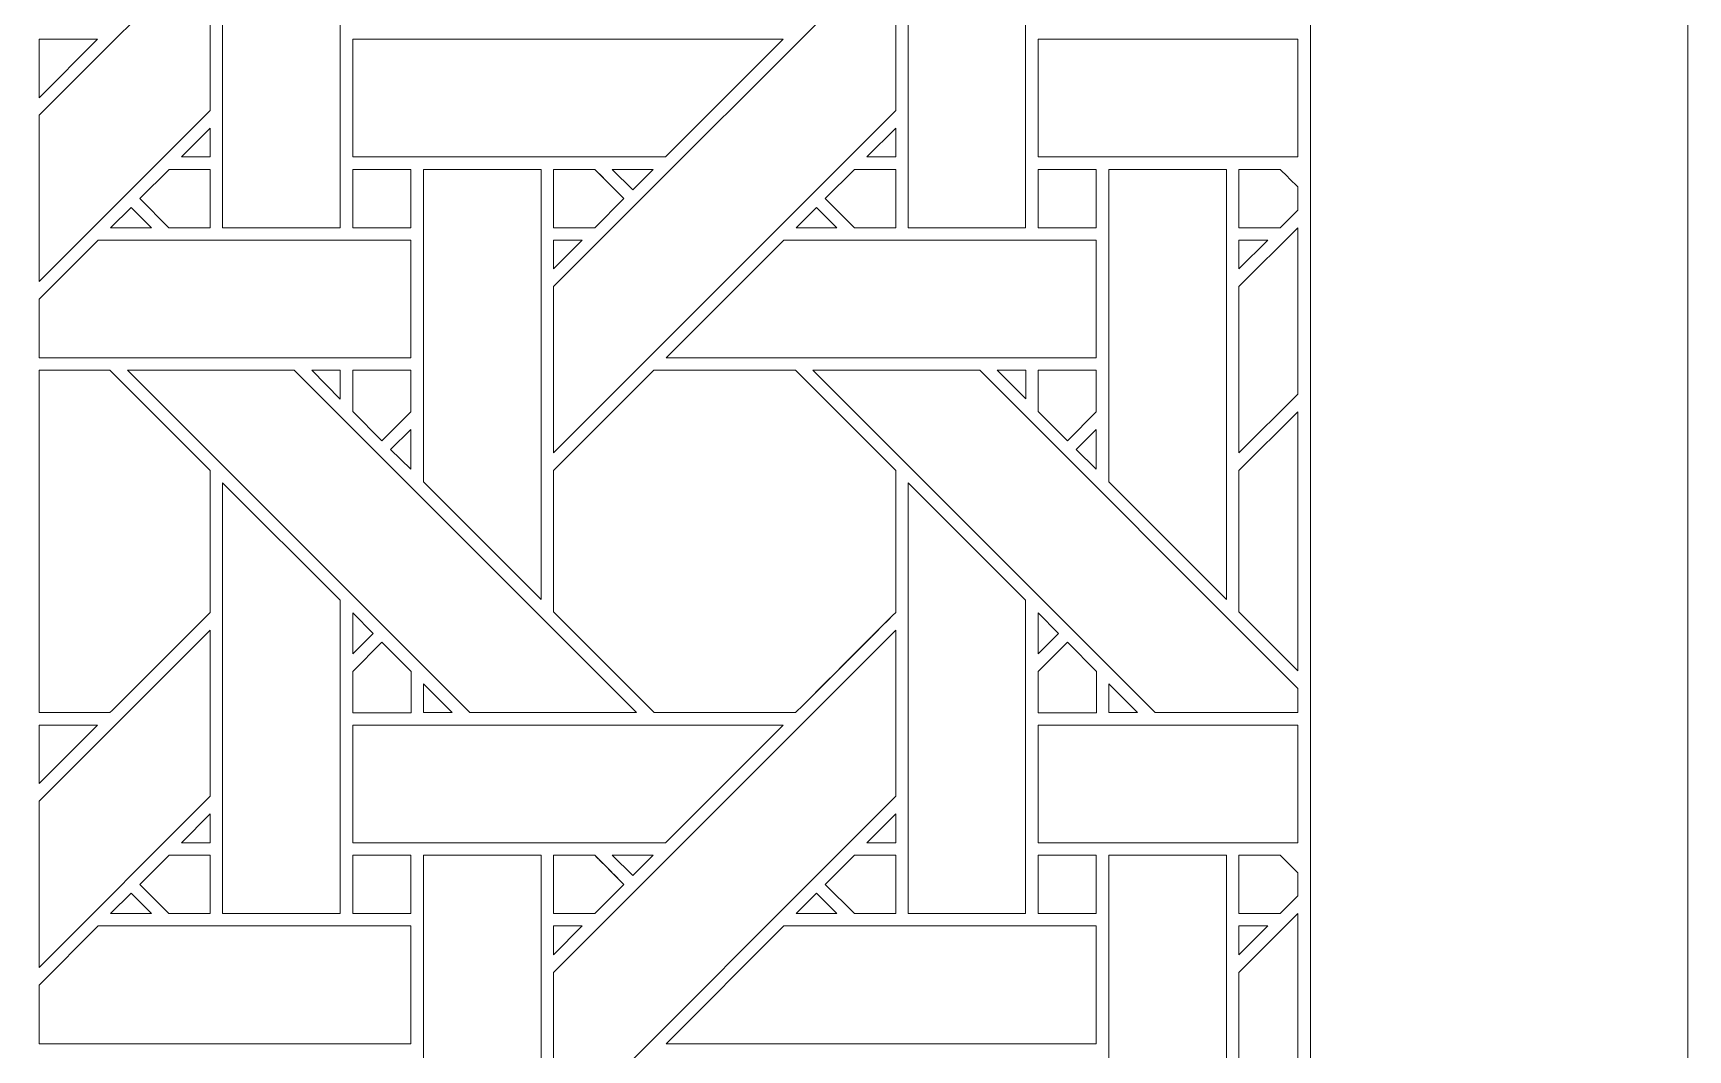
# Model space of a CAD drawing. Header units: inches. Extents: x 4.9 to 19.9, y 3.1 to 15.1.
# Drawn here: x 17.593 to 19.883, y 6.02 to 7.426 of the extents above; entities that cross this region are included whole.
import ezdxf

# ---------------------------------------------------------------- set-up
doc = ezdxf.new("R2010")
doc.units = ezdxf.units.IN
doc.header["$MEASUREMENT"] = 0
doc.layers.add('Design', color=7, linetype='Continuous', lineweight=0)

msp = doc.modelspace()

# ---------------------------------------------------------------- linework, layer by layer
at = {"layer": 'Design'}
for points, knots in [([(4.8829, 15.0948), (4.8829, 15.0948), (4.8829, 3.0948), (4.8829, 3.0948), (4.8829, 3.0948), (19.8829, 3.0948), (19.8829, 3.0948), (19.8829, 3.0948), (19.8829, 15.0948), (19.8829, 15.0948), (19.8829, 15.0948), (4.8829, 15.0948), (4.8829, 15.0948)], [0, 0, 0, 0, 1, 1, 1, 2, 2, 2, 3, 3, 3, 4, 4, 4, 4]), ([(5.4052, 14.5679), (5.4052, 14.5679), (5.4052, 3.6216), (5.4052, 3.6216), (5.4052, 3.6216), (19.3605, 3.6216), (19.3605, 3.6216), (19.3605, 3.6216), (19.3605, 14.5679), (19.3605, 14.5679), (19.3605, 14.5679), (5.4052, 14.5679), (5.4052, 14.5679)], [0, 0, 0, 0, 1, 1, 1, 2, 2, 2, 3, 3, 3, 4, 4, 4, 4]), ([(17.8548, 7.157), (17.8548, 7.157), (17.8548, 7.7528), (17.8548, 7.7528), (17.8548, 7.7528), (18.0176, 7.5906), (18.0176, 7.5906), (18.0176, 7.5906), (18.0176, 7.157), (18.0176, 7.157), (18.0176, 7.157), (17.8548, 7.157), (17.8548, 7.157)], [0, 0, 0, 0, 1, 1, 1, 2, 2, 2, 3, 3, 3, 4, 4, 4, 4]), ([(18.8036, 7.157), (18.8036, 7.157), (18.8036, 7.7528), (18.8036, 7.7528), (18.8036, 7.7528), (18.9663, 7.5906), (18.9663, 7.5906), (18.9663, 7.5906), (18.9663, 7.157), (18.9663, 7.157), (18.9663, 7.157), (18.8036, 7.157), (18.8036, 7.157)], [0, 0, 0, 0, 1, 1, 1, 2, 2, 2, 3, 3, 3, 4, 4, 4, 4]), ([(17.8377, 7.5492), (17.8377, 7.5492), (17.8377, 7.3192), (17.8377, 7.3192), (17.8377, 7.3192), (17.6009, 7.0824), (17.6009, 7.0824), (17.6009, 7.0824), (17.6009, 7.3125), (17.6009, 7.3125), (17.6009, 7.3125), (17.8377, 7.5492), (17.8377, 7.5492)], [0, 0, 0, 0, 1, 1, 1, 2, 2, 2, 3, 3, 3, 4, 4, 4, 4]), ([(18.7864, 7.3192), (18.7864, 7.3192), (18.3128, 6.8455), (18.3128, 6.8455), (18.3128, 6.8455), (18.3128, 7.0756), (18.3128, 7.0756), (18.3128, 7.0756), (18.7864, 7.5492), (18.7864, 7.5492), (18.7864, 7.5492), (18.7864, 7.3192), (18.7864, 7.3192)], [0, 0, 0, 0, 1, 1, 1, 2, 2, 2, 3, 3, 3, 4, 4, 4, 4]), ([(17.6009, 7.3367), (17.6009, 7.3367), (17.6009, 7.4177), (17.6009, 7.4177), (17.6009, 7.4177), (17.6819, 7.4177), (17.6819, 7.4177), (17.6819, 7.4177), (17.6009, 7.3367), (17.6009, 7.3367)], [0, 0, 0, 0, 1, 1, 1, 2, 2, 2, 3, 3, 3, 3]), ([(18.4679, 7.255), (18.4679, 7.255), (18.0349, 7.255), (18.0349, 7.255), (18.0349, 7.255), (18.0349, 7.4177), (18.0349, 7.4177), (18.0349, 7.4177), (18.6306, 7.4177), (18.6306, 7.4177), (18.6306, 7.4177), (18.4679, 7.255), (18.4679, 7.255)], [0, 0, 0, 0, 1, 1, 1, 2, 2, 2, 3, 3, 3, 4, 4, 4, 4]), ([(19.3429, 7.255), (19.3429, 7.255), (18.9836, 7.255), (18.9836, 7.255), (18.9836, 7.255), (18.9836, 7.4177), (18.9836, 7.4177), (18.9836, 7.4177), (19.3429, 7.4177), (19.3429, 7.4177), (19.3429, 7.4177), (19.3429, 7.255), (19.3429, 7.255)], [0, 0, 0, 0, 1, 1, 1, 2, 2, 2, 3, 3, 3, 4, 4, 4, 4]), ([(17.8377, 7.2948), (17.8377, 7.2948), (17.8377, 7.255), (17.8377, 7.255), (17.8377, 7.255), (17.7979, 7.255), (17.7979, 7.255), (17.7979, 7.255), (17.8377, 7.2948), (17.8377, 7.2948)], [0, 0, 0, 0, 1, 1, 1, 2, 2, 2, 3, 3, 3, 3]), ([(18.7864, 7.2948), (18.7864, 7.2948), (18.7864, 7.255), (18.7864, 7.255), (18.7864, 7.255), (18.7467, 7.255), (18.7467, 7.255), (18.7467, 7.255), (18.7864, 7.2948), (18.7864, 7.2948)], [0, 0, 0, 0, 1, 1, 1, 2, 2, 2, 3, 3, 3, 3]), ([(17.8377, 7.1569), (17.8377, 7.1569), (17.7806, 7.1569), (17.7806, 7.1569), (17.7806, 7.1569), (17.7403, 7.1973), (17.7403, 7.1973), (17.7403, 7.1973), (17.7807, 7.2377), (17.7807, 7.2377), (17.7807, 7.2377), (17.8377, 7.2377), (17.8377, 7.2377), (17.8377, 7.2377), (17.8377, 7.1569), (17.8377, 7.1569)], [0, 0, 0, 0, 1, 1, 1, 2, 2, 2, 3, 3, 3, 4, 4, 4, 5, 5, 5, 5]), ([(17.8377, 7.1569), (17.8377, 7.1569), (17.7806, 7.1569), (17.7806, 7.1569), (17.7806, 7.1569), (17.7403, 7.1973), (17.7403, 7.1973), (17.7403, 7.1973), (17.7807, 7.2377), (17.7807, 7.2377), (17.7807, 7.2377), (17.8377, 7.2377), (17.8377, 7.2377), (17.8377, 7.2377), (17.8377, 7.1569), (17.8377, 7.1569)], [0, 0, 0, 0, 1, 1, 1, 2, 2, 2, 3, 3, 3, 4, 4, 4, 5, 5, 5, 5]), ([(18.0349, 7.2377), (18.0349, 7.2377), (18.1152, 7.2377), (18.1152, 7.2377), (18.1152, 7.2377), (18.1152, 7.1569), (18.1152, 7.1569), (18.1152, 7.1569), (18.0349, 7.1569), (18.0349, 7.1569), (18.0349, 7.1569), (18.0349, 7.2377), (18.0349, 7.2377)], [0, 0, 0, 0, 1, 1, 1, 2, 2, 2, 3, 3, 3, 4, 4, 4, 4]), ([(18.0349, 7.1569), (18.0349, 7.1569), (18.0349, 7.2377), (18.0349, 7.2377), (18.0349, 7.2377), (18.1152, 7.2377), (18.1152, 7.2377), (18.1152, 7.2377), (18.1152, 7.1569), (18.1152, 7.1569), (18.1152, 7.1569), (18.0349, 7.1569), (18.0349, 7.1569)], [0, 0, 0, 0, 1, 1, 1, 2, 2, 2, 3, 3, 3, 4, 4, 4, 4]), ([(18.1327, 6.8055), (18.1327, 6.8055), (18.1327, 7.2377), (18.1327, 7.2377), (18.1327, 7.2377), (18.2956, 7.2377), (18.2956, 7.2377), (18.2956, 7.2377), (18.2956, 6.6426), (18.2956, 6.6426), (18.2956, 6.6426), (18.1327, 6.8055), (18.1327, 6.8055)], [0, 0, 0, 0, 1, 1, 1, 2, 2, 2, 3, 3, 3, 4, 4, 4, 4]), ([(18.3128, 7.2377), (18.3128, 7.2377), (18.3699, 7.2377), (18.3699, 7.2377), (18.375, 7.2326), (18.4058, 7.2018), (18.4102, 7.1974), (18.4102, 7.1974), (18.3698, 7.1569), (18.3698, 7.1569), (18.3698, 7.1569), (18.3128, 7.1569), (18.3128, 7.1569), (18.3128, 7.1569), (18.3128, 7.2377), (18.3128, 7.2377)], [0, 0, 0, 0, 1, 1, 1, 2, 2, 2, 3, 3, 3, 4, 4, 4, 5, 5, 5, 5]), ([(18.4102, 7.1974), (18.4102, 7.1974), (18.3698, 7.1569), (18.3698, 7.1569), (18.3698, 7.1569), (18.3128, 7.1569), (18.3128, 7.1569), (18.3128, 7.1569), (18.3128, 7.2377), (18.3128, 7.2377), (18.3128, 7.2377), (18.3699, 7.2377), (18.3699, 7.2377), (18.3755, 7.2322), (18.4102, 7.1974), (18.4102, 7.1974)], [0, 0, 0, 0, 1, 1, 1, 2, 2, 2, 3, 3, 3, 4, 4, 4, 5, 5, 5, 5]), ([(18.3942, 7.2377), (18.3942, 7.2377), (18.4507, 7.2377), (18.4507, 7.2377), (18.4507, 7.2377), (18.4224, 7.2096), (18.4224, 7.2096), (18.4224, 7.2096), (18.3942, 7.2377), (18.3942, 7.2377)], [0, 0, 0, 0, 1, 1, 1, 2, 2, 2, 3, 3, 3, 3]), ([(18.7865, 7.1569), (18.7865, 7.1569), (18.7294, 7.1569), (18.7294, 7.1569), (18.7294, 7.1569), (18.689, 7.1973), (18.689, 7.1973), (18.689, 7.1973), (18.7294, 7.2377), (18.7294, 7.2377), (18.7294, 7.2377), (18.7865, 7.2377), (18.7865, 7.2377), (18.7865, 7.2377), (18.7865, 7.1569), (18.7865, 7.1569)], [0, 0, 0, 0, 1, 1, 1, 2, 2, 2, 3, 3, 3, 4, 4, 4, 5, 5, 5, 5]), ([(18.7865, 7.1569), (18.7865, 7.1569), (18.7294, 7.1569), (18.7294, 7.1569), (18.7294, 7.1569), (18.689, 7.1973), (18.689, 7.1973), (18.689, 7.1973), (18.7294, 7.2377), (18.7294, 7.2377), (18.7294, 7.2377), (18.7865, 7.2377), (18.7865, 7.2377), (18.7865, 7.2377), (18.7865, 7.1569), (18.7865, 7.1569)], [0, 0, 0, 0, 1, 1, 1, 2, 2, 2, 3, 3, 3, 4, 4, 4, 5, 5, 5, 5]), ([(18.9837, 7.2377), (18.9837, 7.2377), (19.0639, 7.2377), (19.0639, 7.2377), (19.0639, 7.2377), (19.0639, 7.1569), (19.0639, 7.1569), (19.0639, 7.1569), (18.9837, 7.1569), (18.9837, 7.1569), (18.9837, 7.1569), (18.9837, 7.2377), (18.9837, 7.2377)], [0, 0, 0, 0, 1, 1, 1, 2, 2, 2, 3, 3, 3, 4, 4, 4, 4]), ([(18.9837, 7.1569), (18.9837, 7.1569), (18.9837, 7.2377), (18.9837, 7.2377), (18.9837, 7.2377), (19.0639, 7.2377), (19.0639, 7.2377), (19.0639, 7.2377), (19.0639, 7.1569), (19.0639, 7.1569), (19.0639, 7.1569), (18.9837, 7.1569), (18.9837, 7.1569)], [0, 0, 0, 0, 1, 1, 1, 2, 2, 2, 3, 3, 3, 4, 4, 4, 4]), ([(19.0814, 6.8055), (19.0814, 6.8055), (19.0814, 7.2377), (19.0814, 7.2377), (19.0814, 7.2377), (19.2443, 7.2377), (19.2443, 7.2377), (19.2443, 7.2377), (19.2443, 6.6426), (19.2443, 6.6426), (19.2443, 6.6426), (19.0814, 6.8055), (19.0814, 6.8055)], [0, 0, 0, 0, 1, 1, 1, 2, 2, 2, 3, 3, 3, 4, 4, 4, 4]), ([(19.3429, 7.1813), (19.3429, 7.1813), (19.3185, 7.1569), (19.3185, 7.1569), (19.3185, 7.1569), (19.2615, 7.1569), (19.2615, 7.1569), (19.2615, 7.1569), (19.2615, 7.2377), (19.2615, 7.2377), (19.2615, 7.2377), (19.3186, 7.2377), (19.3186, 7.2377), (19.3216, 7.2348), (19.3329, 7.2234), (19.3429, 7.2134), (19.3429, 7.2134), (19.3429, 7.1813), (19.3429, 7.1813)], [0, 0, 0, 0, 1, 1, 1, 2, 2, 2, 3, 3, 3, 4, 4, 4, 5, 5, 5, 6, 6, 6, 6]), ([(19.3429, 7.1813), (19.3429, 7.1813), (19.3185, 7.1569), (19.3185, 7.1569), (19.3185, 7.1569), (19.2615, 7.1569), (19.2615, 7.1569), (19.2615, 7.1569), (19.2615, 7.2377), (19.2615, 7.2377), (19.2615, 7.2377), (19.3186, 7.2377), (19.3186, 7.2377), (19.3217, 7.2347), (19.333, 7.2234), (19.3429, 7.2134), (19.3429, 7.2134), (19.3429, 7.1813), (19.3429, 7.1813)], [0, 0, 0, 0, 1, 1, 1, 2, 2, 2, 3, 3, 3, 4, 4, 4, 5, 5, 5, 6, 6, 6, 6]), ([(17.7281, 7.1852), (17.7281, 7.1852), (17.7564, 7.157), (17.7564, 7.157), (17.7564, 7.157), (17.6999, 7.157), (17.6999, 7.157), (17.6999, 7.157), (17.7281, 7.1852), (17.7281, 7.1852)], [0, 0, 0, 0, 1, 1, 1, 2, 2, 2, 3, 3, 3, 3]), ([(18.6768, 7.1852), (18.6768, 7.1852), (18.7051, 7.157), (18.7051, 7.157), (18.7051, 7.157), (18.6486, 7.157), (18.6486, 7.157), (18.6486, 7.157), (18.6768, 7.1852), (18.6768, 7.1852)], [0, 0, 0, 0, 1, 1, 1, 2, 2, 2, 3, 3, 3, 3]), ([(19.3429, 6.927), (19.3429, 6.927), (19.2615, 6.8455), (19.2615, 6.8455), (19.2615, 6.8455), (19.2615, 7.0756), (19.2615, 7.0756), (19.2615, 7.0756), (19.3429, 7.157), (19.3429, 7.157), (19.3429, 7.157), (19.3429, 6.927), (19.3429, 6.927)], [0, 0, 0, 0, 1, 1, 1, 2, 2, 2, 3, 3, 3, 4, 4, 4, 4]), ([(18.1152, 7.1398), (18.1152, 7.1398), (18.1152, 6.977), (18.1152, 6.977), (18.1152, 6.977), (17.6009, 6.977), (17.6009, 6.977), (17.6009, 6.977), (17.6009, 7.058), (17.6009, 7.058), (17.6009, 7.058), (17.6827, 7.1398), (17.6827, 7.1398), (17.6827, 7.1398), (18.1152, 7.1398), (18.1152, 7.1398)], [0, 0, 0, 0, 1, 1, 1, 2, 2, 2, 3, 3, 3, 4, 4, 4, 5, 5, 5, 5]), ([(18.3526, 7.1398), (18.3526, 7.1398), (18.3128, 7.1), (18.3128, 7.1), (18.3128, 7.1), (18.3128, 7.1398), (18.3128, 7.1398), (18.3128, 7.1398), (18.3526, 7.1398), (18.3526, 7.1398)], [0, 0, 0, 0, 1, 1, 1, 2, 2, 2, 3, 3, 3, 3]), ([(19.0639, 7.1398), (19.0639, 7.1398), (19.0639, 6.977), (19.0639, 6.977), (19.0639, 6.977), (18.4686, 6.977), (18.4686, 6.977), (18.4686, 6.977), (18.6314, 7.1398), (18.6314, 7.1398), (18.6314, 7.1398), (19.0639, 7.1398), (19.0639, 7.1398)], [0, 0, 0, 0, 1, 1, 1, 2, 2, 2, 3, 3, 3, 4, 4, 4, 4]), ([(19.2615, 7.1), (19.2615, 7.1), (19.2615, 7.1398), (19.2615, 7.1398), (19.2615, 7.1398), (19.3013, 7.1398), (19.3013, 7.1398), (19.3013, 7.1398), (19.2615, 7.1), (19.2615, 7.1)], [0, 0, 0, 0, 1, 1, 1, 2, 2, 2, 3, 3, 3, 3]), ([(17.699, 6.4862), (17.699, 6.4862), (17.6009, 6.4862), (17.6009, 6.4862), (17.6009, 6.4862), (17.6009, 6.9598), (17.6009, 6.9598), (17.6009, 6.9598), (17.699, 6.9598), (17.699, 6.9598), (17.699, 6.9598), (17.8377, 6.8211), (17.8377, 6.8211), (17.8377, 6.8211), (17.8377, 6.6249), (17.8377, 6.6249), (17.8199, 6.607), (17.708, 6.4952), (17.699, 6.4862)], [0, 0, 0, 0, 1, 1, 1, 2, 2, 2, 3, 3, 3, 4, 4, 4, 5, 5, 5, 6, 6, 6, 6]), ([(17.8377, 6.6249), (17.82, 6.6071), (17.7081, 6.4953), (17.699, 6.4862), (17.699, 6.4862), (17.6009, 6.4862), (17.6009, 6.4862), (17.6009, 6.4862), (17.6009, 6.9598), (17.6009, 6.9598), (17.6009, 6.9598), (17.699, 6.9598), (17.699, 6.9598), (17.699, 6.9598), (17.8377, 6.8211), (17.8377, 6.8211), (17.8377, 6.8211), (17.8377, 6.6249), (17.8377, 6.6249)], [0, 0, 0, 0, 1, 1, 1, 2, 2, 2, 3, 3, 3, 4, 4, 4, 5, 5, 5, 6, 6, 6, 6]), ([(18.1968, 6.4862), (18.1968, 6.4862), (17.7232, 6.9599), (17.7232, 6.9599), (17.7232, 6.9599), (17.9541, 6.9599), (17.9541, 6.9599), (17.9541, 6.9599), (18.4278, 6.4862), (18.4278, 6.4862), (18.4278, 6.4862), (18.1968, 6.4862), (18.1968, 6.4862)], [0, 0, 0, 0, 1, 1, 1, 2, 2, 2, 3, 3, 3, 4, 4, 4, 4]), ([(18.0177, 6.9599), (18.0177, 6.9599), (18.0177, 6.92), (18.0177, 6.92), (18.0177, 6.92), (17.9783, 6.9599), (17.9783, 6.9599), (17.9783, 6.9599), (18.0177, 6.9599), (18.0177, 6.9599)], [0, 0, 0, 0, 1, 1, 1, 2, 2, 2, 3, 3, 3, 3]), ([(18.0349, 6.9599), (18.0349, 6.9599), (18.1152, 6.9599), (18.1152, 6.9599), (18.1152, 6.9599), (18.1152, 6.9023), (18.1152, 6.9023), (18.1152, 6.9023), (18.0753, 6.8623), (18.0753, 6.8623), (18.0753, 6.8623), (18.0349, 6.9027), (18.0349, 6.9027), (18.0349, 6.9027), (18.0349, 6.9599), (18.0349, 6.9599)], [0, 0, 0, 0, 1, 1, 1, 2, 2, 2, 3, 3, 3, 4, 4, 4, 5, 5, 5, 5]), ([(18.0753, 6.8623), (18.0753, 6.8623), (18.0349, 6.9027), (18.0349, 6.9027), (18.0349, 6.9027), (18.0349, 6.9599), (18.0349, 6.9599), (18.0349, 6.9599), (18.1152, 6.9599), (18.1152, 6.9599), (18.1152, 6.9599), (18.1152, 6.9023), (18.1152, 6.9023), (18.1152, 6.9023), (18.0753, 6.8623), (18.0753, 6.8623)], [0, 0, 0, 0, 1, 1, 1, 2, 2, 2, 3, 3, 3, 4, 4, 4, 5, 5, 5, 5]), ([(18.3128, 6.8211), (18.3128, 6.8211), (18.4515, 6.9598), (18.4515, 6.9598), (18.4515, 6.9598), (18.6477, 6.9598), (18.6477, 6.9598), (18.6477, 6.9598), (18.7865, 6.8211), (18.7865, 6.8211), (18.7865, 6.8211), (18.7865, 6.6249), (18.7865, 6.6249), (18.7687, 6.607), (18.6567, 6.4952), (18.6478, 6.4862), (18.6478, 6.4862), (18.452, 6.4862), (18.452, 6.4862), (18.452, 6.4862), (18.3128, 6.6255), (18.3128, 6.6255), (18.3128, 6.6255), (18.3128, 6.8211), (18.3128, 6.8211)], [0, 0, 0, 0, 1, 1, 1, 2, 2, 2, 3, 3, 3, 4, 4, 4, 5, 5, 5, 6, 6, 6, 7, 7, 7, 8, 8, 8, 8]), ([(18.7865, 6.6249), (18.7684, 6.6067), (18.6565, 6.495), (18.6478, 6.4862), (18.6478, 6.4862), (18.452, 6.4862), (18.452, 6.4862), (18.452, 6.4862), (18.3128, 6.6255), (18.3128, 6.6255), (18.3128, 6.6255), (18.3128, 6.8211), (18.3128, 6.8211), (18.3128, 6.8211), (18.4515, 6.9598), (18.4515, 6.9598), (18.4515, 6.9598), (18.6477, 6.9598), (18.6477, 6.9598), (18.6477, 6.9598), (18.7865, 6.8211), (18.7865, 6.8211), (18.7865, 6.8211), (18.7865, 6.6249), (18.7865, 6.6249)], [0, 0, 0, 0, 1, 1, 1, 2, 2, 2, 3, 3, 3, 4, 4, 4, 5, 5, 5, 6, 6, 6, 7, 7, 7, 8, 8, 8, 8]), ([(19.3429, 6.4862), (19.3429, 6.4862), (19.1455, 6.4862), (19.1455, 6.4862), (19.1455, 6.4862), (18.6719, 6.9599), (18.6719, 6.9599), (18.6719, 6.9599), (18.9029, 6.9599), (18.9029, 6.9599), (18.9029, 6.9599), (19.3429, 6.5198), (19.3429, 6.5198), (19.3429, 6.5198), (19.3429, 6.4862), (19.3429, 6.4862)], [0, 0, 0, 0, 1, 1, 1, 2, 2, 2, 3, 3, 3, 4, 4, 4, 5, 5, 5, 5]), ([(18.9664, 6.9599), (18.9664, 6.9599), (18.9664, 6.9201), (18.9664, 6.9201), (18.9664, 6.9201), (18.927, 6.9599), (18.927, 6.9599), (18.927, 6.9599), (18.9664, 6.9599), (18.9664, 6.9599)], [0, 0, 0, 0, 1, 1, 1, 2, 2, 2, 3, 3, 3, 3]), ([(18.9837, 6.9599), (18.9837, 6.9599), (19.0639, 6.9599), (19.0639, 6.9599), (19.0639, 6.9599), (19.0639, 6.9023), (19.0639, 6.9023), (19.0639, 6.9023), (19.024, 6.8623), (19.024, 6.8623), (19.024, 6.8623), (18.9837, 6.9027), (18.9837, 6.9027), (18.9837, 6.9027), (18.9837, 6.9599), (18.9837, 6.9599)], [0, 0, 0, 0, 1, 1, 1, 2, 2, 2, 3, 3, 3, 4, 4, 4, 5, 5, 5, 5]), ([(19.024, 6.8623), (19.024, 6.8623), (18.9837, 6.9027), (18.9837, 6.9027), (18.9837, 6.9027), (18.9837, 6.9599), (18.9837, 6.9599), (18.9837, 6.9599), (19.0639, 6.9599), (19.0639, 6.9599), (19.0639, 6.9599), (19.0639, 6.9023), (19.0639, 6.9023), (19.0639, 6.9023), (19.024, 6.8623), (19.024, 6.8623)], [0, 0, 0, 0, 1, 1, 1, 2, 2, 2, 3, 3, 3, 4, 4, 4, 5, 5, 5, 5]), ([(19.3429, 6.5441), (19.3429, 6.5441), (19.2615, 6.6255), (19.2615, 6.6255), (19.2615, 6.6255), (19.2615, 6.8211), (19.2615, 6.8211), (19.2615, 6.8211), (19.3429, 6.9025), (19.3429, 6.9025), (19.3429, 6.9025), (19.3429, 6.5441), (19.3429, 6.5441)], [0, 0, 0, 0, 1, 1, 1, 2, 2, 2, 3, 3, 3, 4, 4, 4, 4]), ([(19.3429, 6.5441), (19.3429, 6.5441), (19.2615, 6.6255), (19.2615, 6.6255), (19.2615, 6.6255), (19.2615, 6.8211), (19.2615, 6.8211), (19.2615, 6.8211), (19.3429, 6.9025), (19.3429, 6.9025), (19.3429, 6.9025), (19.3429, 6.5441), (19.3429, 6.5441)], [0, 0, 0, 0, 1, 1, 1, 2, 2, 2, 3, 3, 3, 4, 4, 4, 4]), ([(18.1152, 6.878), (18.1152, 6.878), (18.1152, 6.8229), (18.1152, 6.8229), (18.1152, 6.8229), (18.0874, 6.8503), (18.0874, 6.8503), (18.0874, 6.8503), (18.1152, 6.878), (18.1152, 6.878)], [0, 0, 0, 0, 1, 1, 1, 2, 2, 2, 3, 3, 3, 3]), ([(19.0639, 6.878), (19.0639, 6.878), (19.0639, 6.8229), (19.0639, 6.8229), (19.0639, 6.8229), (19.0361, 6.8503), (19.0361, 6.8503), (19.0361, 6.8503), (19.0639, 6.878), (19.0639, 6.878)], [0, 0, 0, 0, 1, 1, 1, 2, 2, 2, 3, 3, 3, 3]), ([(17.8548, 6.2082), (17.8548, 6.2082), (17.8548, 6.8041), (17.8548, 6.8041), (17.8548, 6.8041), (18.0176, 6.6419), (18.0176, 6.6419), (18.0176, 6.6419), (18.0176, 6.2082), (18.0176, 6.2082), (18.0176, 6.2082), (17.8548, 6.2082), (17.8548, 6.2082)], [0, 0, 0, 0, 1, 1, 1, 2, 2, 2, 3, 3, 3, 4, 4, 4, 4]), ([(18.8036, 6.2082), (18.8036, 6.2082), (18.8036, 6.8041), (18.8036, 6.8041), (18.8036, 6.8041), (18.9663, 6.6419), (18.9663, 6.6419), (18.9663, 6.6419), (18.9663, 6.2082), (18.9663, 6.2082), (18.9663, 6.2082), (18.8036, 6.2082), (18.8036, 6.2082)], [0, 0, 0, 0, 1, 1, 1, 2, 2, 2, 3, 3, 3, 4, 4, 4, 4]), ([(18.0349, 6.5677), (18.0349, 6.5677), (18.0349, 6.6244), (18.0349, 6.6244), (18.0349, 6.6244), (18.0631, 6.5958), (18.0631, 6.5958), (18.0631, 6.5958), (18.0349, 6.5677), (18.0349, 6.5677)], [0, 0, 0, 0, 1, 1, 1, 2, 2, 2, 3, 3, 3, 3]), ([(18.9836, 6.5677), (18.9836, 6.5677), (18.9836, 6.6244), (18.9836, 6.6244), (18.9836, 6.6244), (19.0118, 6.5958), (19.0118, 6.5958), (19.0118, 6.5958), (18.9836, 6.5677), (18.9836, 6.5677)], [0, 0, 0, 0, 1, 1, 1, 2, 2, 2, 3, 3, 3, 3]), ([(17.8377, 6.6005), (17.8377, 6.6005), (17.8377, 6.3705), (17.8377, 6.3705), (17.8377, 6.3705), (17.6009, 6.1337), (17.6009, 6.1337), (17.6009, 6.1337), (17.6009, 6.3637), (17.6009, 6.3637), (17.6009, 6.3637), (17.8377, 6.6005), (17.8377, 6.6005)], [0, 0, 0, 0, 1, 1, 1, 2, 2, 2, 3, 3, 3, 4, 4, 4, 4]), ([(18.7864, 6.3705), (18.7864, 6.3705), (18.3128, 5.8968), (18.3128, 5.8968), (18.3128, 5.8968), (18.3128, 6.1269), (18.3128, 6.1269), (18.3128, 6.1269), (18.7864, 6.6005), (18.7864, 6.6005), (18.7864, 6.6005), (18.7864, 6.3705), (18.7864, 6.3705)], [0, 0, 0, 0, 1, 1, 1, 2, 2, 2, 3, 3, 3, 4, 4, 4, 4]), ([(18.1156, 6.486), (18.1156, 6.486), (18.0349, 6.486), (18.0349, 6.486), (18.0349, 6.486), (18.0349, 6.5433), (18.0349, 6.5433), (18.0349, 6.5433), (18.0753, 6.5836), (18.0753, 6.5836), (18.0753, 6.5836), (18.1156, 6.5433), (18.1156, 6.5433), (18.1156, 6.5433), (18.1156, 6.486), (18.1156, 6.486)], [0, 0, 0, 0, 1, 1, 1, 2, 2, 2, 3, 3, 3, 4, 4, 4, 5, 5, 5, 5]), ([(18.0753, 6.5836), (18.0753, 6.5836), (18.1156, 6.5433), (18.1156, 6.5433), (18.1156, 6.5433), (18.1156, 6.486), (18.1156, 6.486), (18.1156, 6.486), (18.0349, 6.486), (18.0349, 6.486), (18.0349, 6.486), (18.0349, 6.5433), (18.0349, 6.5433), (18.0349, 6.5433), (18.0753, 6.5836), (18.0753, 6.5836)], [0, 0, 0, 0, 1, 1, 1, 2, 2, 2, 3, 3, 3, 4, 4, 4, 5, 5, 5, 5]), ([(19.0643, 6.486), (19.0643, 6.486), (18.9837, 6.486), (18.9837, 6.486), (18.9837, 6.486), (18.9837, 6.5433), (18.9837, 6.5433), (18.9837, 6.5433), (19.024, 6.5836), (19.024, 6.5836), (19.024, 6.5836), (19.0643, 6.5433), (19.0643, 6.5433), (19.0643, 6.5433), (19.0643, 6.486), (19.0643, 6.486)], [0, 0, 0, 0, 1, 1, 1, 2, 2, 2, 3, 3, 3, 4, 4, 4, 5, 5, 5, 5]), ([(19.024, 6.5836), (19.024, 6.5836), (19.0643, 6.5433), (19.0643, 6.5433), (19.0643, 6.5433), (19.0643, 6.486), (19.0643, 6.486), (19.0643, 6.486), (18.9837, 6.486), (18.9837, 6.486), (18.9837, 6.486), (18.9837, 6.5433), (18.9837, 6.5433), (18.9837, 6.5433), (19.024, 6.5836), (19.024, 6.5836)], [0, 0, 0, 0, 1, 1, 1, 2, 2, 2, 3, 3, 3, 4, 4, 4, 5, 5, 5, 5]), ([(18.1328, 6.4862), (18.1328, 6.4862), (18.1328, 6.526), (18.1328, 6.526), (18.1328, 6.526), (18.1725, 6.4862), (18.1725, 6.4862), (18.1725, 6.4862), (18.1328, 6.4862), (18.1328, 6.4862)], [0, 0, 0, 0, 1, 1, 1, 2, 2, 2, 3, 3, 3, 3]), ([(19.0815, 6.4862), (19.0815, 6.4862), (19.0815, 6.526), (19.0815, 6.526), (19.0815, 6.526), (19.1213, 6.4862), (19.1213, 6.4862), (19.1213, 6.4862), (19.0815, 6.4862), (19.0815, 6.4862)], [0, 0, 0, 0, 1, 1, 1, 2, 2, 2, 3, 3, 3, 3]), ([(17.6009, 6.388), (17.6009, 6.388), (17.6009, 6.469), (17.6009, 6.469), (17.6009, 6.469), (17.6819, 6.469), (17.6819, 6.469), (17.6819, 6.469), (17.6009, 6.388), (17.6009, 6.388)], [0, 0, 0, 0, 1, 1, 1, 2, 2, 2, 3, 3, 3, 3]), ([(18.4679, 6.3063), (18.4679, 6.3063), (18.0349, 6.3063), (18.0349, 6.3063), (18.0349, 6.3063), (18.0349, 6.469), (18.0349, 6.469), (18.0349, 6.469), (18.6306, 6.469), (18.6306, 6.469), (18.6306, 6.469), (18.4679, 6.3063), (18.4679, 6.3063)], [0, 0, 0, 0, 1, 1, 1, 2, 2, 2, 3, 3, 3, 4, 4, 4, 4]), ([(19.3429, 6.3063), (19.3429, 6.3063), (18.9836, 6.3063), (18.9836, 6.3063), (18.9836, 6.3063), (18.9836, 6.469), (18.9836, 6.469), (18.9836, 6.469), (19.3429, 6.469), (19.3429, 6.469), (19.3429, 6.469), (19.3429, 6.3063), (19.3429, 6.3063)], [0, 0, 0, 0, 1, 1, 1, 2, 2, 2, 3, 3, 3, 4, 4, 4, 4]), ([(17.8377, 6.3461), (17.8377, 6.3461), (17.8377, 6.3063), (17.8377, 6.3063), (17.8377, 6.3063), (17.7979, 6.3063), (17.7979, 6.3063), (17.7979, 6.3063), (17.8377, 6.3461), (17.8377, 6.3461)], [0, 0, 0, 0, 1, 1, 1, 2, 2, 2, 3, 3, 3, 3]), ([(18.7864, 6.3461), (18.7864, 6.3461), (18.7864, 6.3063), (18.7864, 6.3063), (18.7864, 6.3063), (18.7467, 6.3063), (18.7467, 6.3063), (18.7467, 6.3063), (18.7864, 6.3461), (18.7864, 6.3461)], [0, 0, 0, 0, 1, 1, 1, 2, 2, 2, 3, 3, 3, 3]), ([(17.8377, 6.2082), (17.8377, 6.2082), (17.7806, 6.2082), (17.7806, 6.2082), (17.7806, 6.2082), (17.7403, 6.2486), (17.7403, 6.2486), (17.7403, 6.2486), (17.7807, 6.289), (17.7807, 6.289), (17.7807, 6.289), (17.8377, 6.289), (17.8377, 6.289), (17.8377, 6.289), (17.8377, 6.2082), (17.8377, 6.2082)], [0, 0, 0, 0, 1, 1, 1, 2, 2, 2, 3, 3, 3, 4, 4, 4, 5, 5, 5, 5]), ([(17.8377, 6.2082), (17.8377, 6.2082), (17.7806, 6.2082), (17.7806, 6.2082), (17.7806, 6.2082), (17.7403, 6.2486), (17.7403, 6.2486), (17.7403, 6.2486), (17.7807, 6.289), (17.7807, 6.289), (17.7807, 6.289), (17.8377, 6.289), (17.8377, 6.289), (17.8377, 6.289), (17.8377, 6.2082), (17.8377, 6.2082)], [0, 0, 0, 0, 1, 1, 1, 2, 2, 2, 3, 3, 3, 4, 4, 4, 5, 5, 5, 5]), ([(18.0349, 6.289), (18.0349, 6.289), (18.1152, 6.289), (18.1152, 6.289), (18.1152, 6.289), (18.1152, 6.2082), (18.1152, 6.2082), (18.1152, 6.2082), (18.0349, 6.2082), (18.0349, 6.2082), (18.0349, 6.2082), (18.0349, 6.289), (18.0349, 6.289)], [0, 0, 0, 0, 1, 1, 1, 2, 2, 2, 3, 3, 3, 4, 4, 4, 4]), ([(18.0349, 6.2082), (18.0349, 6.2082), (18.0349, 6.289), (18.0349, 6.289), (18.0349, 6.289), (18.1152, 6.289), (18.1152, 6.289), (18.1152, 6.289), (18.1152, 6.2082), (18.1152, 6.2082), (18.1152, 6.2082), (18.0349, 6.2082), (18.0349, 6.2082)], [0, 0, 0, 0, 1, 1, 1, 2, 2, 2, 3, 3, 3, 4, 4, 4, 4]), ([(18.1327, 5.8568), (18.1327, 5.8568), (18.1327, 6.289), (18.1327, 6.289), (18.1327, 6.289), (18.2956, 6.289), (18.2956, 6.289), (18.2956, 6.289), (18.2956, 5.6939), (18.2956, 5.6939), (18.2956, 5.6939), (18.1327, 5.8568), (18.1327, 5.8568)], [0, 0, 0, 0, 1, 1, 1, 2, 2, 2, 3, 3, 3, 4, 4, 4, 4]), ([(18.3128, 6.289), (18.3128, 6.289), (18.3699, 6.289), (18.3699, 6.289), (18.375, 6.2839), (18.4058, 6.2531), (18.4102, 6.2486), (18.4102, 6.2486), (18.3698, 6.2082), (18.3698, 6.2082), (18.3698, 6.2082), (18.3128, 6.2082), (18.3128, 6.2082), (18.3128, 6.2082), (18.3128, 6.289), (18.3128, 6.289)], [0, 0, 0, 0, 1, 1, 1, 2, 2, 2, 3, 3, 3, 4, 4, 4, 5, 5, 5, 5]), ([(18.4102, 6.2486), (18.4102, 6.2486), (18.3698, 6.2082), (18.3698, 6.2082), (18.3698, 6.2082), (18.3128, 6.2082), (18.3128, 6.2082), (18.3128, 6.2082), (18.3128, 6.289), (18.3128, 6.289), (18.3128, 6.289), (18.3699, 6.289), (18.3699, 6.289), (18.3754, 6.2834), (18.4102, 6.2486), (18.4102, 6.2486)], [0, 0, 0, 0, 1, 1, 1, 2, 2, 2, 3, 3, 3, 4, 4, 4, 5, 5, 5, 5]), ([(18.3942, 6.289), (18.3942, 6.289), (18.4507, 6.289), (18.4507, 6.289), (18.4507, 6.289), (18.4224, 6.2608), (18.4224, 6.2608), (18.4224, 6.2608), (18.3942, 6.289), (18.3942, 6.289)], [0, 0, 0, 0, 1, 1, 1, 2, 2, 2, 3, 3, 3, 3]), ([(18.7865, 6.2082), (18.7865, 6.2082), (18.7294, 6.2082), (18.7294, 6.2082), (18.7294, 6.2082), (18.689, 6.2486), (18.689, 6.2486), (18.689, 6.2486), (18.7294, 6.289), (18.7294, 6.289), (18.7294, 6.289), (18.7865, 6.289), (18.7865, 6.289), (18.7865, 6.289), (18.7865, 6.2082), (18.7865, 6.2082)], [0, 0, 0, 0, 1, 1, 1, 2, 2, 2, 3, 3, 3, 4, 4, 4, 5, 5, 5, 5]), ([(18.7865, 6.2082), (18.7865, 6.2082), (18.7294, 6.2082), (18.7294, 6.2082), (18.7294, 6.2082), (18.689, 6.2486), (18.689, 6.2486), (18.689, 6.2486), (18.7294, 6.289), (18.7294, 6.289), (18.7294, 6.289), (18.7865, 6.289), (18.7865, 6.289), (18.7865, 6.289), (18.7865, 6.2082), (18.7865, 6.2082)], [0, 0, 0, 0, 1, 1, 1, 2, 2, 2, 3, 3, 3, 4, 4, 4, 5, 5, 5, 5]), ([(18.9837, 6.289), (18.9837, 6.289), (19.0639, 6.289), (19.0639, 6.289), (19.0639, 6.289), (19.0639, 6.2082), (19.0639, 6.2082), (19.0639, 6.2082), (18.9837, 6.2082), (18.9837, 6.2082), (18.9837, 6.2082), (18.9837, 6.289), (18.9837, 6.289)], [0, 0, 0, 0, 1, 1, 1, 2, 2, 2, 3, 3, 3, 4, 4, 4, 4]), ([(18.9837, 6.2082), (18.9837, 6.2082), (18.9837, 6.289), (18.9837, 6.289), (18.9837, 6.289), (19.0639, 6.289), (19.0639, 6.289), (19.0639, 6.289), (19.0639, 6.2082), (19.0639, 6.2082), (19.0639, 6.2082), (18.9837, 6.2082), (18.9837, 6.2082)], [0, 0, 0, 0, 1, 1, 1, 2, 2, 2, 3, 3, 3, 4, 4, 4, 4]), ([(19.0814, 5.8568), (19.0814, 5.8568), (19.0814, 6.289), (19.0814, 6.289), (19.0814, 6.289), (19.2443, 6.289), (19.2443, 6.289), (19.2443, 6.289), (19.2443, 5.6939), (19.2443, 5.6939), (19.2443, 5.6939), (19.0814, 5.8568), (19.0814, 5.8568)], [0, 0, 0, 0, 1, 1, 1, 2, 2, 2, 3, 3, 3, 4, 4, 4, 4]), ([(19.3429, 6.2326), (19.3429, 6.2326), (19.3185, 6.2082), (19.3185, 6.2082), (19.3185, 6.2082), (19.2615, 6.2082), (19.2615, 6.2082), (19.2615, 6.2082), (19.2615, 6.289), (19.2615, 6.289), (19.2615, 6.289), (19.3186, 6.289), (19.3186, 6.289), (19.3216, 6.2861), (19.3329, 6.2747), (19.3429, 6.2647), (19.3429, 6.2647), (19.3429, 6.2326), (19.3429, 6.2326)], [0, 0, 0, 0, 1, 1, 1, 2, 2, 2, 3, 3, 3, 4, 4, 4, 5, 5, 5, 6, 6, 6, 6]), ([(19.3429, 6.2326), (19.3429, 6.2326), (19.3185, 6.2082), (19.3185, 6.2082), (19.3185, 6.2082), (19.2615, 6.2082), (19.2615, 6.2082), (19.2615, 6.2082), (19.2615, 6.289), (19.2615, 6.289), (19.2615, 6.289), (19.3186, 6.289), (19.3186, 6.289), (19.3216, 6.286), (19.3329, 6.2747), (19.3429, 6.2647), (19.3429, 6.2647), (19.3429, 6.2326), (19.3429, 6.2326)], [0, 0, 0, 0, 1, 1, 1, 2, 2, 2, 3, 3, 3, 4, 4, 4, 5, 5, 5, 6, 6, 6, 6]), ([(17.7281, 6.2365), (17.7281, 6.2365), (17.7564, 6.2082), (17.7564, 6.2082), (17.7564, 6.2082), (17.6999, 6.2082), (17.6999, 6.2082), (17.6999, 6.2082), (17.7281, 6.2365), (17.7281, 6.2365)], [0, 0, 0, 0, 1, 1, 1, 2, 2, 2, 3, 3, 3, 3]), ([(18.6768, 6.2365), (18.6768, 6.2365), (18.7051, 6.2082), (18.7051, 6.2082), (18.7051, 6.2082), (18.6486, 6.2082), (18.6486, 6.2082), (18.6486, 6.2082), (18.6768, 6.2365), (18.6768, 6.2365)], [0, 0, 0, 0, 1, 1, 1, 2, 2, 2, 3, 3, 3, 3]), ([(19.3429, 5.9782), (19.3429, 5.9782), (19.2615, 5.8968), (19.2615, 5.8968), (19.2615, 5.8968), (19.2615, 6.1269), (19.2615, 6.1269), (19.2615, 6.1269), (19.3429, 6.2083), (19.3429, 6.2083), (19.3429, 6.2083), (19.3429, 5.9782), (19.3429, 5.9782)], [0, 0, 0, 0, 1, 1, 1, 2, 2, 2, 3, 3, 3, 4, 4, 4, 4]), ([(18.1152, 6.1911), (18.1152, 6.1911), (18.1152, 6.0283), (18.1152, 6.0283), (18.1152, 6.0283), (17.6009, 6.0283), (17.6009, 6.0283), (17.6009, 6.0283), (17.6009, 6.1093), (17.6009, 6.1093), (17.6009, 6.1093), (17.6827, 6.1911), (17.6827, 6.1911), (17.6827, 6.1911), (18.1152, 6.1911), (18.1152, 6.1911)], [0, 0, 0, 0, 1, 1, 1, 2, 2, 2, 3, 3, 3, 4, 4, 4, 5, 5, 5, 5]), ([(18.3526, 6.1911), (18.3526, 6.1911), (18.3128, 6.1513), (18.3128, 6.1513), (18.3128, 6.1513), (18.3128, 6.1911), (18.3128, 6.1911), (18.3128, 6.1911), (18.3526, 6.1911), (18.3526, 6.1911)], [0, 0, 0, 0, 1, 1, 1, 2, 2, 2, 3, 3, 3, 3]), ([(19.0639, 6.1911), (19.0639, 6.1911), (19.0639, 6.0283), (19.0639, 6.0283), (19.0639, 6.0283), (18.4686, 6.0283), (18.4686, 6.0283), (18.4686, 6.0283), (18.6314, 6.1911), (18.6314, 6.1911), (18.6314, 6.1911), (19.0639, 6.1911), (19.0639, 6.1911)], [0, 0, 0, 0, 1, 1, 1, 2, 2, 2, 3, 3, 3, 4, 4, 4, 4]), ([(19.2615, 6.1513), (19.2615, 6.1513), (19.2615, 6.1911), (19.2615, 6.1911), (19.2615, 6.1911), (19.3013, 6.1911), (19.3013, 6.1911), (19.3013, 6.1911), (19.2615, 6.1513), (19.2615, 6.1513)], [0, 0, 0, 0, 1, 1, 1, 2, 2, 2, 3, 3, 3, 3])]:
    msp.add_open_spline(points, degree=3, knots=knots, dxfattribs=at)

doc.saveas('drawing.dxf')
